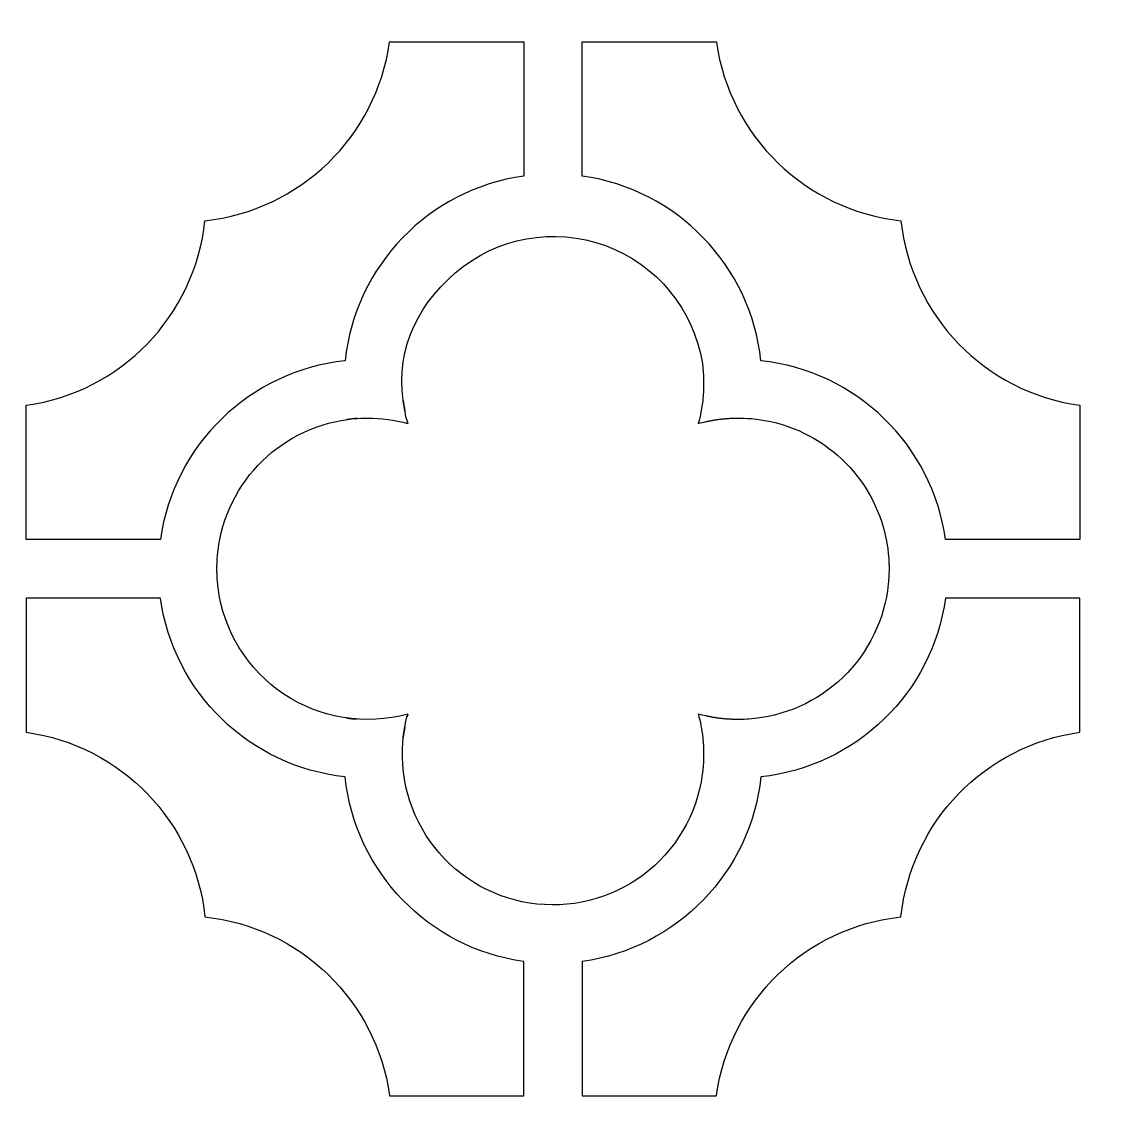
# Model space of a CAD drawing. Header units: centimetres. Extents: x -8.6 to 7.4, y -2.5 to 11.8.
# Drawn here: x 1.081 to 3.592, y 7.233 to 9.78 of the extents above; entities that cross this region are included whole.
import ezdxf

# ---------------------------------------------------------------- set-up
doc = ezdxf.new("R2010")
doc.units = ezdxf.units.CM
doc.header["$MEASUREMENT"] = 0
doc.layers.add('layer 1', color=7, linetype='Continuous')

msp = doc.modelspace()

# ---------------------------------------------------------------- linework, layer by layer
at = {"layer": 'layer 1', "color": 242}
for points, knots in [([(-0.18941, 11.81631), (-0.18941, 11.81631), (-0.0542, 11.81631), (-0.0542, 11.81631), (-0.0542, 11.81631), (-0.0542, 11.81631), (7.23783, 11.81631), (7.23783, 11.81631), (7.23783, 11.81631), (7.23783, 11.81631), (7.37304, 11.81631), (7.37304, 11.81631), (7.37304, 11.81631), (7.37304, 11.81631), (7.37304, 11.6811), (7.37304, 11.6811), (7.37304, 11.6811), (7.37304, 11.6811), (7.37304, -2.35212), (7.37304, -2.35212), (7.37304, -2.35212), (7.37304, -2.35212), (7.37304, -2.48733), (7.37304, -2.48733), (7.37304, -2.48733), (7.37304, -2.48733), (7.23783, -2.48733), (7.23783, -2.48733), (7.23783, -2.48733), (7.23783, -2.48733), (-0.0542, -2.48733), (-0.0542, -2.48733), (-0.0542, -2.48733), (-0.0542, -2.48733), (-0.18941, -2.48733), (-0.18941, -2.48733), (-0.18941, -2.48733), (-0.18941, -2.48733), (-0.18941, -2.35212), (-0.18941, -2.35212), (-0.18941, -2.35212), (-0.18941, -2.35212), (-0.18941, 11.6811), (-0.18941, 11.6811), (-0.18941, 11.6811), (-0.18941, 11.6811), (-0.18941, 11.81631), (-0.18941, 11.81631)], [0, 0, 0, 0, 0.0769231, 0.0769231, 0.0769231, 0.0769231, 0.1538462, 0.1538462, 0.1538462, 0.1538462, 0.2307692, 0.2307692, 0.2307692, 0.2307692, 0.3076923, 0.3076923, 0.3076923, 0.3076923, 0.3846154, 0.3846154, 0.3846154, 0.3846154, 0.4615385, 0.4615385, 0.4615385, 0.4615385, 0.5384615, 0.5384615, 0.5384615, 0.5384615, 0.6153846, 0.6153846, 0.6153846, 0.6153846, 0.6923077, 0.6923077, 0.6923077, 0.6923077, 0.7692308, 0.7692308, 0.7692308, 0.7692308, 0.8461538, 0.8461538, 0.8461538, 0.8461538, 1, 1, 1, 1]), ([(1.0906, 8.5853), (1.0906, 8.5853), (1.28031, 8.5853), (1.28031, 8.5853), (1.28031, 8.5853), (1.28031, 8.5853), (1.40051, 8.5853), (1.40051, 8.5853), (1.40051, 8.5853), (1.43112, 8.8043), (1.6071, 8.97448), (1.82696, 8.99815), (1.82696, 8.99815), (1.85047, 9.21803), (2.02084, 9.39381), (2.23982, 9.42458), (2.23982, 9.42458), (2.23982, 9.42458), (2.23982, 9.73451), (2.23982, 9.73451), (2.23982, 9.73451), (2.23982, 9.73451), (2.13652, 9.73451), (2.13652, 9.73451), (2.13652, 9.73451), (2.13652, 9.73451), (2.08721, 9.73451), (2.08721, 9.73451), (2.08721, 9.73451), (2.08721, 9.73451), (2.04993, 9.73451), (2.04993, 9.73451), (2.04993, 9.73451), (2.04993, 9.73451), (1.92987, 9.73451), (1.92987, 9.73451), (1.92987, 9.73451), (1.89927, 9.51551), (1.7233, 9.34533), (1.50345, 9.32166), (1.50345, 9.32166), (1.47993, 9.10179), (1.30956, 8.92603), (1.0906, 8.89524), (1.0906, 8.89524), (1.0906, 8.89524), (1.0906, 8.82997), (1.0906, 8.82997), (1.0906, 8.82997), (1.0906, 8.82997), (1.0906, 8.79668), (1.0906, 8.79668), (1.0906, 8.79668), (1.0906, 8.79668), (1.0906, 8.69811), (1.0906, 8.69811), (1.0906, 8.69811), (1.0906, 8.69811), (1.0906, 8.58531), (1.0906, 8.58531), (1.0906, 8.58531), (1.0906, 8.58531), (1.0906, 8.5853), (1.0906, 8.5853)], [0, 0, 0, 0, 0.0588235, 0.0588235, 0.0588235, 0.0588235, 0.1176471, 0.1176471, 0.1176471, 0.1176471, 0.1764706, 0.1764706, 0.1764706, 0.1764706, 0.2352941, 0.2352941, 0.2352941, 0.2352941, 0.2941176, 0.2941176, 0.2941176, 0.2941176, 0.3529412, 0.3529412, 0.3529412, 0.3529412, 0.4117647, 0.4117647, 0.4117647, 0.4117647, 0.4705882, 0.4705882, 0.4705882, 0.4705882, 0.5294118, 0.5294118, 0.5294118, 0.5294118, 0.5882353, 0.5882353, 0.5882353, 0.5882353, 0.6470588, 0.6470588, 0.6470588, 0.6470588, 0.7058824, 0.7058824, 0.7058824, 0.7058824, 0.7647059, 0.7647059, 0.7647059, 0.7647059, 0.8235294, 0.8235294, 0.8235294, 0.8235294, 0.8823529, 0.8823529, 0.8823529, 0.8823529, 1, 1, 1, 1]), ([(3.21429, 8.5853), (3.21429, 8.5853), (3.36926, 8.5853), (3.36926, 8.5853), (3.36926, 8.5853), (3.36926, 8.5853), (3.52421, 8.5853), (3.52421, 8.5853), (3.52421, 8.5853), (3.52421, 8.5853), (3.52421, 8.69811), (3.52421, 8.69811), (3.52421, 8.69811), (3.52421, 8.69811), (3.52421, 8.79669), (3.52421, 8.79669), (3.52421, 8.79669), (3.52421, 8.79669), (3.52421, 8.82994), (3.52421, 8.82994), (3.52421, 8.82994), (3.52421, 8.82994), (3.52421, 8.89525), (3.52421, 8.89525), (3.52421, 8.89525), (3.30523, 8.92586), (3.13506, 9.10181), (3.11137, 9.32166), (3.11137, 9.32166), (2.8915, 9.34516), (2.71572, 9.51554), (2.68495, 9.73451), (2.68495, 9.73451), (2.68495, 9.73451), (2.61981, 9.73451), (2.61981, 9.73451), (2.61981, 9.73451), (2.61981, 9.73451), (2.52762, 9.73451), (2.52762, 9.73451), (2.52762, 9.73451), (2.52762, 9.73451), (2.45856, 9.73451), (2.45856, 9.73451), (2.45856, 9.73451), (2.45856, 9.73451), (2.37503, 9.73451), (2.37503, 9.73451), (2.37503, 9.73451), (2.37503, 9.73451), (2.37503, 9.42457), (2.37503, 9.42457), (2.37503, 9.42457), (2.59401, 9.39395), (2.76418, 9.21799), (2.78787, 8.99815), (2.78787, 8.99815), (3.00773, 8.97463), (3.1835, 8.80426), (3.21429, 8.5853)], [0, 0, 0, 0, 0.0625, 0.0625, 0.0625, 0.0625, 0.125, 0.125, 0.125, 0.125, 0.1875, 0.1875, 0.1875, 0.1875, 0.25, 0.25, 0.25, 0.25, 0.3125, 0.3125, 0.3125, 0.3125, 0.375, 0.375, 0.375, 0.375, 0.4375, 0.4375, 0.4375, 0.4375, 0.5, 0.5, 0.5, 0.5, 0.5625, 0.5625, 0.5625, 0.5625, 0.625, 0.625, 0.625, 0.625, 0.6875, 0.6875, 0.6875, 0.6875, 0.75, 0.75, 0.75, 0.75, 0.8125, 0.8125, 0.8125, 0.8125, 0.875, 0.875, 0.875, 0.875, 1, 1, 1, 1]), ([(1.53758, 8.5853), (1.53597, 8.57705), (1.53465, 8.56876), (1.53362, 8.56042), (1.53362, 8.56042), (1.53362, 8.56042), (1.53337, 8.55834), (1.53337, 8.55834), (1.53337, 8.55834), (1.53337, 8.55834), (1.53313, 8.55621), (1.53313, 8.55621), (1.53313, 8.55621), (1.53313, 8.55621), (1.53231, 8.54786), (1.53231, 8.54786), (1.53231, 8.54786), (1.53231, 8.54786), (1.53183, 8.5414), (1.53183, 8.5414), (1.53183, 8.5414), (1.53183, 8.5414), (1.53168, 8.53925), (1.53168, 8.53925), (1.53168, 8.53925), (1.53168, 8.53925), (1.53141, 8.535), (1.53141, 8.535), (1.53141, 8.535), (1.53141, 8.535), (1.53134, 8.53281), (1.53134, 8.53281), (1.53134, 8.53281), (1.53134, 8.53281), (1.53123, 8.53006), (1.53123, 8.53006), (1.53123, 8.53006), (1.53123, 8.53006), (1.53119, 8.52852), (1.53119, 8.52852), (1.53119, 8.52852), (1.53119, 8.52852), (1.5311, 8.5267), (1.5311, 8.5267), (1.5311, 8.5267), (1.5311, 8.5267), (1.53108, 8.52452), (1.53108, 8.52452), (1.53108, 8.52452), (1.53108, 8.52452), (1.53106, 8.52314), (1.53106, 8.52314), (1.53106, 8.52314), (1.53106, 8.52314), (1.53102, 8.52099), (1.53102, 8.52099), (1.53102, 8.52099), (1.53102, 8.52099), (1.53101, 8.51879), (1.53101, 8.51879), (1.53101, 8.51879), (1.53101, 8.51879), (1.53101, 8.51665), (1.53101, 8.51665), (1.53101, 8.51665), (1.53101, 8.51665), (1.53102, 8.5145), (1.53102, 8.5145), (1.53102, 8.5145), (1.53102, 8.5145), (1.53105, 8.51268), (1.53105, 8.51268), (1.53105, 8.51268), (1.53105, 8.51268), (1.53106, 8.51125), (1.53106, 8.51125), (1.53106, 8.51125), (1.53106, 8.51125), (1.5311, 8.50908), (1.5311, 8.50908), (1.5311, 8.50908), (1.5311, 8.50908), (1.53119, 8.50693), (1.53119, 8.50693), (1.53119, 8.50693), (1.53119, 8.50693), (1.53123, 8.50536), (1.53123, 8.50536), (1.53123, 8.50536), (1.53123, 8.50536), (1.5313, 8.50372), (1.5313, 8.50372), (1.5313, 8.50372), (1.5313, 8.50372), (1.53138, 8.50157), (1.53138, 8.50157), (1.53138, 8.50157), (1.53138, 8.50157), (1.53168, 8.49624), (1.53168, 8.49624), (1.53168, 8.49624), (1.53168, 8.49624), (1.53183, 8.49407), (1.53183, 8.49407), (1.53183, 8.49407), (1.53183, 8.49407), (1.53222, 8.48877), (1.53222, 8.48877), (1.53222, 8.48877), (1.53255, 8.48488), (1.53293, 8.481), (1.53337, 8.47713), (1.53337, 8.47713), (1.53337, 8.47713), (1.53362, 8.47502), (1.53362, 8.47502), (1.53362, 8.47502), (1.54595, 8.37451), (1.60142, 8.28443), (1.68566, 8.22825), (1.68566, 8.22825), (1.76987, 8.17209), (1.87425, 8.15526), (1.97182, 8.18217), (1.97182, 8.18217), (1.97182, 8.18217), (1.97018, 8.17588), (1.97018, 8.17588), (1.97018, 8.17588), (1.97018, 8.17588), (1.97182, 8.18218), (1.97182, 8.18218), (1.97182, 8.18218), (1.96946, 8.17336), (1.96741, 8.16446), (1.96566, 8.1555), (1.96566, 8.1555), (1.9639, 8.1464), (1.96251, 8.13723), (1.96149, 8.12802), (1.96149, 8.12802), (1.96239, 8.13608), (1.96357, 8.1441), (1.96501, 8.15208), (1.96501, 8.15208), (1.94827, 8.05981), (1.96943, 7.96468), (2.0237, 7.8882), (2.0237, 7.8882), (2.07798, 7.81173), (2.16033, 7.76042), (2.25295, 7.74575), (2.25295, 7.74575), (2.34561, 7.73108), (2.44026, 7.75443), (2.51547, 7.8105), (2.51547, 7.8105), (2.59068, 7.86658), (2.64002, 7.95017), (2.65241, 8.04316), (2.65241, 8.04316), (2.65241, 8.04316), (2.65261, 8.04461), (2.65261, 8.04461), (2.65261, 8.04461), (2.65261, 8.04461), (2.65277, 8.04609), (2.65277, 8.04609), (2.65277, 8.04609), (2.65277, 8.04609), (2.65314, 8.04905), (2.65314, 8.04905), (2.65314, 8.04905), (2.65314, 8.04905), (2.65339, 8.05126), (2.65339, 8.05126), (2.65339, 8.05126), (2.65339, 8.05126), (2.65355, 8.05271), (2.65355, 8.05271), (2.65355, 8.05271), (2.65355, 8.05271), (2.65378, 8.05495), (2.65378, 8.05495), (2.65378, 8.05495), (2.65378, 8.05495), (2.65395, 8.05684), (2.65395, 8.05684), (2.65395, 8.05684), (2.65395, 8.05684), (2.6541, 8.05864), (2.6541, 8.05864), (2.6541, 8.05864), (2.6541, 8.05864), (2.65423, 8.06013), (2.65423, 8.06013), (2.65423, 8.06013), (2.65423, 8.06013), (2.65434, 8.06139), (2.65434, 8.06139), (2.65434, 8.06139), (2.65434, 8.06139), (2.65448, 8.06311), (2.65448, 8.06311), (2.65448, 8.06311), (2.65448, 8.06311), (2.65492, 8.0698), (2.65492, 8.0698), (2.65492, 8.0698), (2.65492, 8.0698), (2.65501, 8.07129), (2.65501, 8.07129), (2.65501, 8.07129), (2.65501, 8.07129), (2.65506, 8.07278), (2.65506, 8.07278), (2.65506, 8.07278), (2.65506, 8.07278), (2.65513, 8.07429), (2.65513, 8.07429), (2.65513, 8.07429), (2.65513, 8.07429), (2.65519, 8.0758), (2.65519, 8.0758), (2.65519, 8.0758), (2.65519, 8.0758), (2.65527, 8.07799), (2.65527, 8.07799), (2.65527, 8.07799), (2.65527, 8.07799), (2.65541, 8.08299), (2.65541, 8.08299), (2.65541, 8.08299), (2.65541, 8.08299), (2.65542, 8.08486), (2.65542, 8.08486), (2.65542, 8.08486), (2.65542, 8.08486), (2.65546, 8.08713), (2.65546, 8.08713), (2.65546, 8.08713), (2.65546, 8.08713), (2.65548, 8.08937), (2.65548, 8.08937), (2.65548, 8.08937), (2.65548, 8.08937), (2.65546, 8.09089), (2.65546, 8.09089), (2.65546, 8.09089), (2.65546, 8.09089), (2.65546, 8.09238), (2.65546, 8.09238), (2.65546, 8.09238), (2.65546, 8.09238), (2.65542, 8.09389), (2.65542, 8.09389), (2.65542, 8.09389), (2.65542, 8.09389), (2.65542, 8.09538), (2.65542, 8.09538), (2.65542, 8.09538), (2.65542, 8.09538), (2.65538, 8.09689), (2.65538, 8.09689), (2.65538, 8.09689), (2.65538, 8.09689), (2.65536, 8.09838), (2.65536, 8.09838), (2.65536, 8.09838), (2.65536, 8.09838), (2.65531, 8.09989), (2.65531, 8.09989), (2.65531, 8.09989), (2.65531, 8.09989), (2.65527, 8.10137), (2.65527, 8.10137), (2.65527, 8.10137), (2.65527, 8.10137), (2.65519, 8.10287), (2.65519, 8.10287), (2.65519, 8.10287), (2.65519, 8.10287), (2.65513, 8.10437), (2.65513, 8.10437), (2.65513, 8.10437), (2.65513, 8.10437), (2.65506, 8.10587), (2.65506, 8.10587), (2.65506, 8.10587), (2.65506, 8.10587), (2.65501, 8.10734), (2.65501, 8.10734), (2.65501, 8.10734), (2.65501, 8.10734), (2.65492, 8.10885), (2.65492, 8.10885), (2.65492, 8.10885), (2.65492, 8.10885), (2.65484, 8.11032), (2.65484, 8.11032), (2.65484, 8.11032), (2.65484, 8.11032), (2.65474, 8.11182), (2.65474, 8.11182), (2.65474, 8.11182), (2.65474, 8.11182), (2.65467, 8.11328), (2.65467, 8.11328), (2.65467, 8.11328), (2.65467, 8.11328), (2.65454, 8.11479), (2.65454, 8.11479), (2.65454, 8.11479), (2.65454, 8.11479), (2.65443, 8.11624), (2.65443, 8.11624), (2.65443, 8.11624), (2.65443, 8.11624), (2.65431, 8.11775), (2.65431, 8.11775), (2.65431, 8.11775), (2.65431, 8.11775), (2.65419, 8.11921), (2.65419, 8.11921), (2.65419, 8.11921), (2.65419, 8.11921), (2.65404, 8.12071), (2.65404, 8.12071), (2.65404, 8.12071), (2.65404, 8.12071), (2.65391, 8.12217), (2.65391, 8.12217), (2.65391, 8.12217), (2.65391, 8.12217), (2.65379, 8.12363), (2.65379, 8.12363), (2.65379, 8.12363), (2.65379, 8.12363), (2.65366, 8.12508), (2.65366, 8.12508), (2.65366, 8.12508), (2.65366, 8.12508), (2.6535, 8.12656), (2.6535, 8.12656), (2.6535, 8.12656), (2.6535, 8.12656), (2.65334, 8.12802), (2.65334, 8.12802), (2.65334, 8.12802), (2.65131, 8.14632), (2.64784, 8.16443), (2.64293, 8.18218), (2.64293, 8.18218), (2.64895, 8.18055), (2.655, 8.17907), (2.66109, 8.17774), (2.66109, 8.17774), (2.66109, 8.17774), (2.66251, 8.17741), (2.66251, 8.17741), (2.66251, 8.17741), (2.66251, 8.17741), (2.66393, 8.17712), (2.66393, 8.17712), (2.66393, 8.17712), (2.66393, 8.17712), (2.66536, 8.1768), (2.66536, 8.1768), (2.66536, 8.1768), (2.66536, 8.1768), (2.66678, 8.17654), (2.66678, 8.17654), (2.66678, 8.17654), (2.66678, 8.17654), (2.6682, 8.17625), (2.6682, 8.17625), (2.6682, 8.17625), (2.6682, 8.17625), (2.66962, 8.17597), (2.66962, 8.17597), (2.66962, 8.17597), (2.66962, 8.17597), (2.67105, 8.1757), (2.67105, 8.1757), (2.67105, 8.1757), (2.67105, 8.1757), (2.67247, 8.17544), (2.67247, 8.17544), (2.67247, 8.17544), (2.67247, 8.17544), (2.6739, 8.17517), (2.6739, 8.17517), (2.6739, 8.17517), (2.6739, 8.17517), (2.67532, 8.17492), (2.67532, 8.17492), (2.67532, 8.17492), (2.67532, 8.17492), (2.67679, 8.17465), (2.67679, 8.17465), (2.67679, 8.17465), (2.67679, 8.17465), (2.6782, 8.17444), (2.6782, 8.17444), (2.6782, 8.17444), (2.6782, 8.17444), (2.67966, 8.17419), (2.67966, 8.17419), (2.67966, 8.17419), (2.67966, 8.17419), (2.68108, 8.17396), (2.68108, 8.17396), (2.68108, 8.17396), (2.68108, 8.17396), (2.68255, 8.17372), (2.68255, 8.17372), (2.68255, 8.17372), (2.68255, 8.17372), (2.68398, 8.17351), (2.68398, 8.17351), (2.68398, 8.17351), (2.68398, 8.17351), (2.68544, 8.17328), (2.68544, 8.17328), (2.68544, 8.17328), (2.68544, 8.17328), (2.68689, 8.17308), (2.68689, 8.17308), (2.68689, 8.17308), (2.68689, 8.17308), (2.68836, 8.17286), (2.68836, 8.17286), (2.68836, 8.17286), (2.68836, 8.17286), (2.68979, 8.17269), (2.68979, 8.17269), (2.68979, 8.17269), (2.68979, 8.17269), (2.69125, 8.17249), (2.69125, 8.17249), (2.69125, 8.17249), (2.69125, 8.17249), (2.6927, 8.17233), (2.6927, 8.17233), (2.6927, 8.17233), (2.6927, 8.17233), (2.69417, 8.17213), (2.69417, 8.17213), (2.69417, 8.17213), (2.69417, 8.17213), (2.69563, 8.17197), (2.69563, 8.17197), (2.69563, 8.17197), (2.69563, 8.17197), (2.69708, 8.17179), (2.69708, 8.17179), (2.69708, 8.17179), (2.69708, 8.17179), (2.69855, 8.17163), (2.69855, 8.17163), (2.69855, 8.17163), (2.69855, 8.17163), (2.70002, 8.17146), (2.70002, 8.17146), (2.70002, 8.17146), (2.70002, 8.17146), (2.70148, 8.17134), (2.70148, 8.17134), (2.70148, 8.17134), (2.70148, 8.17134), (2.70295, 8.17119), (2.70295, 8.17119), (2.70295, 8.17119), (2.70295, 8.17119), (2.7044, 8.17107), (2.7044, 8.17107), (2.7044, 8.17107), (2.7044, 8.17107), (2.70591, 8.17093), (2.70591, 8.17093), (2.70591, 8.17093), (2.70591, 8.17093), (2.70736, 8.1708), (2.70736, 8.1708), (2.70736, 8.1708), (2.70736, 8.1708), (2.70887, 8.17067), (2.70887, 8.17067), (2.70887, 8.17067), (2.70887, 8.17067), (2.71033, 8.17057), (2.71033, 8.17057), (2.71033, 8.17057), (2.71033, 8.17057), (2.71182, 8.17045), (2.71182, 8.17045), (2.71182, 8.17045), (2.71182, 8.17045), (2.71329, 8.17037), (2.71329, 8.17037), (2.71329, 8.17037), (2.71329, 8.17037), (2.71478, 8.17027), (2.71478, 8.17027), (2.71478, 8.17027), (2.71478, 8.17027), (2.71626, 8.1702), (2.71626, 8.1702), (2.71626, 8.1702), (2.71626, 8.1702), (2.71776, 8.17011), (2.71776, 8.17011), (2.71776, 8.17011), (2.71776, 8.17011), (2.71924, 8.17006), (2.71924, 8.17006), (2.71924, 8.17006), (2.71924, 8.17006), (2.72073, 8.16997), (2.72073, 8.16997), (2.72073, 8.16997), (2.72073, 8.16997), (2.72224, 8.16992), (2.72224, 8.16992), (2.72224, 8.16992), (2.72224, 8.16992), (2.72373, 8.16984), (2.72373, 8.16984), (2.72373, 8.16984), (2.72373, 8.16984), (2.72523, 8.1698), (2.72523, 8.1698), (2.72523, 8.1698), (2.72523, 8.1698), (2.72672, 8.16976), (2.72672, 8.16976), (2.72672, 8.16976), (2.72672, 8.16976), (2.72823, 8.16973), (2.72823, 8.16973), (2.72823, 8.16973), (2.72823, 8.16973), (2.72972, 8.16969), (2.72972, 8.16969), (2.72972, 8.16969), (2.72972, 8.16969), (2.73123, 8.16969), (2.73123, 8.16969), (2.73123, 8.16969), (2.73123, 8.16969), (2.73273, 8.16965), (2.73273, 8.16965), (2.73273, 8.16965), (2.73273, 8.16965), (2.73423, 8.16965), (2.73423, 8.16965), (2.73423, 8.16965), (2.73423, 8.16965), (2.73575, 8.16962), (2.73575, 8.16962), (2.73575, 8.16962), (2.73575, 8.16962), (2.73724, 8.16965), (2.73724, 8.16965), (2.73724, 8.16965), (2.73724, 8.16965), (2.73907, 8.16967), (2.73907, 8.16967), (2.73907, 8.16967), (2.73907, 8.16967), (2.74102, 8.16969), (2.74102, 8.16969), (2.74102, 8.16969), (2.74102, 8.16969), (2.74745, 8.16986), (2.74745, 8.16986), (2.74745, 8.16986), (2.74745, 8.16986), (2.74931, 8.16993), (2.74931, 8.16993), (2.74931, 8.16993), (2.74931, 8.16993), (2.75602, 8.17026), (2.75602, 8.17026), (2.75602, 8.17026), (2.75602, 8.17026), (2.75753, 8.17035), (2.75753, 8.17035), (2.75753, 8.17035), (2.75753, 8.17035), (2.75902, 8.17043), (2.75902, 8.17043), (2.75902, 8.17043), (2.841, 8.17608), (2.91833, 8.2104), (2.97749, 8.26743), (2.97749, 8.26743), (3.03668, 8.32448), (3.0737, 8.40061), (3.082, 8.4824), (3.082, 8.4824), (3.082, 8.4824), (3.0825, 8.4877), (3.0825, 8.4877), (3.0825, 8.4877), (3.08294, 8.49321), (3.08329, 8.49873), (3.08354, 8.50426), (3.08354, 8.50426), (3.08354, 8.50426), (3.08358, 8.50588), (3.08358, 8.50588), (3.08358, 8.50588), (3.08358, 8.50588), (3.08365, 8.50802), (3.08365, 8.50802), (3.08365, 8.50802), (3.08365, 8.50802), (3.08374, 8.51109), (3.08374, 8.51109), (3.08374, 8.51109), (3.08374, 8.51109), (3.08375, 8.51277), (3.08375, 8.51277), (3.08375, 8.51277), (3.08375, 8.51277), (3.08378, 8.5145), (3.08378, 8.5145), (3.08378, 8.5145), (3.08378, 8.5145), (3.08379, 8.51665), (3.08379, 8.51665), (3.08379, 8.51665), (3.08379, 8.51665), (3.08379, 8.51879), (3.08379, 8.51879), (3.08379, 8.51879), (3.08379, 8.51879), (3.08378, 8.52099), (3.08378, 8.52099), (3.08378, 8.52099), (3.08378, 8.52099), (3.08375, 8.52274), (3.08375, 8.52274), (3.08375, 8.52274), (3.08375, 8.52274), (3.08374, 8.52422), (3.08374, 8.52422), (3.08374, 8.52422), (3.08374, 8.52422), (3.0837, 8.52634), (3.0837, 8.52634), (3.0837, 8.52634), (3.0837, 8.52634), (3.08361, 8.52852), (3.08361, 8.52852), (3.08361, 8.52852), (3.08361, 8.52852), (3.08358, 8.52998), (3.08358, 8.52998), (3.08358, 8.52998), (3.08336, 8.53521), (3.08306, 8.54044), (3.08266, 8.54566), (3.08266, 8.54566), (3.08266, 8.54566), (3.0825, 8.54777), (3.0825, 8.54777), (3.0825, 8.54777), (3.0825, 8.54777), (3.08212, 8.55198), (3.08212, 8.55198), (3.08212, 8.55198), (3.08096, 8.56315), (3.07933, 8.57427), (3.07721, 8.5853), (3.07721, 8.5853), (3.04845, 8.73104), (2.93051, 8.84239), (2.78332, 8.86249), (2.78332, 8.86249), (2.77562, 8.86354), (2.76789, 8.86434), (2.76014, 8.86489), (2.76014, 8.86489), (2.76014, 8.86489), (2.75829, 8.865), (2.75829, 8.865), (2.75829, 8.865), (2.75829, 8.865), (2.7568, 8.8651), (2.7568, 8.8651), (2.7568, 8.8651), (2.7568, 8.8651), (2.74931, 8.86547), (2.74931, 8.86547), (2.74931, 8.86547), (2.74931, 8.86547), (2.74745, 8.86554), (2.74745, 8.86554), (2.74745, 8.86554), (2.74745, 8.86554), (2.74212, 8.86569), (2.74212, 8.86569), (2.74212, 8.86569), (2.74212, 8.86569), (2.74024, 8.86571), (2.74024, 8.86571), (2.74024, 8.86571), (2.74024, 8.86571), (2.73797, 8.86576), (2.73797, 8.86576), (2.73797, 8.86576), (2.73797, 8.86576), (2.73575, 8.86578), (2.73575, 8.86578), (2.73575, 8.86578), (2.73575, 8.86578), (2.73423, 8.86576), (2.73423, 8.86576), (2.73423, 8.86576), (2.73423, 8.86576), (2.73273, 8.86576), (2.73273, 8.86576), (2.73273, 8.86576), (2.73273, 8.86576), (2.73123, 8.86571), (2.73123, 8.86571), (2.73123, 8.86571), (2.73123, 8.86571), (2.72972, 8.86571), (2.72972, 8.86571), (2.72972, 8.86571), (2.72972, 8.86571), (2.72823, 8.86567), (2.72823, 8.86567), (2.72823, 8.86567), (2.72823, 8.86567), (2.72672, 8.86564), (2.72672, 8.86564), (2.72672, 8.86564), (2.72672, 8.86564), (2.72523, 8.86561), (2.72523, 8.86561), (2.72523, 8.86561), (2.72523, 8.86561), (2.72373, 8.86556), (2.72373, 8.86556), (2.72373, 8.86556), (2.72373, 8.86556), (2.72224, 8.86548), (2.72224, 8.86548), (2.72224, 8.86548), (2.72224, 8.86548), (2.72073, 8.86543), (2.72073, 8.86543), (2.72073, 8.86543), (2.72073, 8.86543), (2.71924, 8.86534), (2.71924, 8.86534), (2.71924, 8.86534), (2.71924, 8.86534), (2.71776, 8.86529), (2.71776, 8.86529), (2.71776, 8.86529), (2.71776, 8.86529), (2.71626, 8.8652), (2.71626, 8.8652), (2.71626, 8.8652), (2.71626, 8.8652), (2.7148, 8.86513), (2.7148, 8.86513), (2.7148, 8.86513), (2.7148, 8.86513), (2.7133, 8.86503), (2.7133, 8.86503), (2.7133, 8.86503), (2.7133, 8.86503), (2.71183, 8.86495), (2.71183, 8.86495), (2.71183, 8.86495), (2.71183, 8.86495), (2.71034, 8.86483), (2.71034, 8.86483), (2.71034, 8.86483), (2.71034, 8.86483), (2.70888, 8.86473), (2.70888, 8.86473), (2.70888, 8.86473), (2.70888, 8.86473), (2.70738, 8.8646), (2.70738, 8.8646), (2.70738, 8.8646), (2.70738, 8.8646), (2.70592, 8.86448), (2.70592, 8.86448), (2.70592, 8.86448), (2.70592, 8.86448), (2.70443, 8.86432), (2.70443, 8.86432), (2.70443, 8.86432), (2.70443, 8.86432), (2.70297, 8.86421), (2.70297, 8.86421), (2.70297, 8.86421), (2.70297, 8.86421), (2.70152, 8.86406), (2.70152, 8.86406), (2.70152, 8.86406), (2.70152, 8.86406), (2.70005, 8.86394), (2.70005, 8.86394), (2.70005, 8.86394), (2.70005, 8.86394), (2.69858, 8.86377), (2.69858, 8.86377), (2.69858, 8.86377), (2.69858, 8.86377), (2.69712, 8.86361), (2.69712, 8.86361), (2.69712, 8.86361), (2.69712, 8.86361), (2.69565, 8.86343), (2.69565, 8.86343), (2.69565, 8.86343), (2.69565, 8.86343), (2.6942, 8.86327), (2.6942, 8.86327), (2.6942, 8.86327), (2.6942, 8.86327), (2.69274, 8.86307), (2.69274, 8.86307), (2.69274, 8.86307), (2.69274, 8.86307), (2.69127, 8.86291), (2.69127, 8.86291), (2.69127, 8.86291), (2.69127, 8.86291), (2.68981, 8.86271), (2.68981, 8.86271), (2.68981, 8.86271), (2.68981, 8.86271), (2.6884, 8.86254), (2.6884, 8.86254), (2.6884, 8.86254), (2.6884, 8.86254), (2.68694, 8.86232), (2.68694, 8.86232), (2.68694, 8.86232), (2.68694, 8.86232), (2.68547, 8.86212), (2.68547, 8.86212), (2.68547, 8.86212), (2.68547, 8.86212), (2.68402, 8.86188), (2.68402, 8.86188), (2.68402, 8.86188), (2.68402, 8.86188), (2.68259, 8.86168), (2.68259, 8.86168), (2.68259, 8.86168), (2.68259, 8.86168), (2.68112, 8.86144), (2.68112, 8.86144), (2.68112, 8.86144), (2.68112, 8.86144), (2.6797, 8.86121), (2.6797, 8.86121), (2.6797, 8.86121), (2.6797, 8.86121), (2.67824, 8.86096), (2.67824, 8.86096), (2.67824, 8.86096), (2.67824, 8.86096), (2.67682, 8.86075), (2.67682, 8.86075), (2.67682, 8.86075), (2.67682, 8.86075), (2.67537, 8.86047), (2.67537, 8.86047), (2.67537, 8.86047), (2.67537, 8.86047), (2.67395, 8.86023), (2.67395, 8.86023), (2.67395, 8.86023), (2.67395, 8.86023), (2.67251, 8.85995), (2.67251, 8.85995), (2.67251, 8.85995), (2.67251, 8.85995), (2.67109, 8.85971), (2.67109, 8.85971), (2.67109, 8.85971), (2.67109, 8.85971), (2.66967, 8.85942), (2.66967, 8.85942), (2.66967, 8.85942), (2.66967, 8.85942), (2.66825, 8.85915), (2.66825, 8.85915), (2.66825, 8.85915), (2.66825, 8.85915), (2.66683, 8.85886), (2.66683, 8.85886), (2.66683, 8.85886), (2.66683, 8.85886), (2.66541, 8.8586), (2.66541, 8.8586), (2.66541, 8.8586), (2.66541, 8.8586), (2.66399, 8.85827), (2.66399, 8.85827), (2.66399, 8.85827), (2.66399, 8.85827), (2.66258, 8.85799), (2.66258, 8.85799), (2.66258, 8.85799), (2.66258, 8.85799), (2.66116, 8.85766), (2.66116, 8.85766), (2.66116, 8.85766), (2.65506, 8.85635), (2.64901, 8.85487), (2.64299, 8.85322), (2.64299, 8.85322), (2.64786, 8.87097), (2.65131, 8.88908), (2.65332, 8.90738), (2.65332, 8.90738), (2.65332, 8.90738), (2.65349, 8.90884), (2.65349, 8.90884), (2.65349, 8.90884), (2.65349, 8.90884), (2.65365, 8.91031), (2.65365, 8.91031), (2.65365, 8.91031), (2.65365, 8.91031), (2.65378, 8.91178), (2.65378, 8.91178), (2.65378, 8.91178), (2.65378, 8.91178), (2.65391, 8.91323), (2.65391, 8.91323), (2.65391, 8.91323), (2.65391, 8.91323), (2.65404, 8.91469), (2.65404, 8.91469), (2.65404, 8.91469), (2.65404, 8.91469), (2.65419, 8.91619), (2.65419, 8.91619), (2.65419, 8.91619), (2.65419, 8.91619), (2.65431, 8.91765), (2.65431, 8.91765), (2.65431, 8.91765), (2.65431, 8.91765), (2.65443, 8.91916), (2.65443, 8.91916), (2.65443, 8.91916), (2.65443, 8.91916), (2.65454, 8.92061), (2.65454, 8.92061), (2.65454, 8.92061), (2.65454, 8.92061), (2.65467, 8.92212), (2.65467, 8.92212), (2.65467, 8.92212), (2.65467, 8.92212), (2.65474, 8.92357), (2.65474, 8.92357), (2.65474, 8.92357), (2.65474, 8.92357), (2.65484, 8.92508), (2.65484, 8.92508), (2.65484, 8.92508), (2.65484, 8.92508), (2.65492, 8.92655), (2.65492, 8.92655), (2.65492, 8.92655), (2.65492, 8.92655), (2.65501, 8.92806), (2.65501, 8.92806), (2.65501, 8.92806), (2.65501, 8.92806), (2.65506, 8.92953), (2.65506, 8.92953), (2.65506, 8.92953), (2.65506, 8.92953), (2.65513, 8.93103), (2.65513, 8.93103), (2.65513, 8.93103), (2.65513, 8.93103), (2.65519, 8.93253), (2.65519, 8.93253), (2.65519, 8.93253), (2.65519, 8.93253), (2.65527, 8.93403), (2.65527, 8.93403), (2.65527, 8.93403), (2.65527, 8.93403), (2.65531, 8.93551), (2.65531, 8.93551), (2.65531, 8.93551), (2.65531, 8.93551), (2.65536, 8.93702), (2.65536, 8.93702), (2.65536, 8.93702), (2.65536, 8.93702), (2.65538, 8.93851), (2.65538, 8.93851), (2.65538, 8.93851), (2.65538, 8.93851), (2.65542, 8.94002), (2.65542, 8.94002), (2.65542, 8.94002), (2.65542, 8.94002), (2.65542, 8.94151), (2.65542, 8.94151), (2.65542, 8.94151), (2.65542, 8.94151), (2.65546, 8.94302), (2.65546, 8.94302), (2.65546, 8.94302), (2.65546, 8.94302), (2.65546, 8.94451), (2.65546, 8.94451), (2.65546, 8.94451), (2.65546, 8.94451), (2.65548, 8.94603), (2.65548, 8.94603), (2.65548, 8.94603), (2.65548, 8.94603), (2.65546, 8.94754), (2.65546, 8.94754), (2.65546, 8.94754), (2.65546, 8.94754), (2.65544, 8.94936), (2.65544, 8.94936), (2.65544, 8.94936), (2.65544, 8.94936), (2.65542, 8.9513), (2.65542, 8.9513), (2.65542, 8.9513), (2.65542, 8.9513), (2.65531, 8.95638), (2.65531, 8.95638), (2.65531, 8.95638), (2.65531, 8.95638), (2.65519, 8.9596), (2.65519, 8.9596), (2.65519, 8.9596), (2.65519, 8.9596), (2.65513, 8.96111), (2.65513, 8.96111), (2.65513, 8.96111), (2.65513, 8.96111), (2.65506, 8.9626), (2.65506, 8.9626), (2.65506, 8.9626), (2.65506, 8.9626), (2.65502, 8.96392), (2.65502, 8.96392), (2.65502, 8.96392), (2.65502, 8.96392), (2.65492, 8.9656), (2.65492, 8.9656), (2.65492, 8.9656), (2.65492, 8.9656), (2.65449, 8.97212), (2.65449, 8.97212), (2.65449, 8.97212), (2.65449, 8.97212), (2.65435, 8.97379), (2.65435, 8.97379), (2.65435, 8.97379), (2.65435, 8.97379), (2.65423, 8.97527), (2.65423, 8.97527), (2.65423, 8.97527), (2.65423, 8.97527), (2.6541, 8.97676), (2.6541, 8.97676), (2.6541, 8.97676), (2.6541, 8.97676), (2.65396, 8.97822), (2.65396, 8.97822), (2.65396, 8.97822), (2.65396, 8.97822), (2.65385, 8.97965), (2.65385, 8.97965), (2.65385, 8.97965), (2.65385, 8.97965), (2.65366, 8.98175), (2.65366, 8.98175), (2.65366, 8.98175), (2.65366, 8.98175), (2.65347, 8.98342), (2.65347, 8.98342), (2.65347, 8.98342), (2.65347, 8.98342), (2.65321, 8.98563), (2.65321, 8.98563), (2.65321, 8.98563), (2.65321, 8.98563), (2.6529, 8.98831), (2.6529, 8.98831), (2.6529, 8.98831), (2.6529, 8.98831), (2.65268, 8.99004), (2.65268, 8.99004), (2.65268, 8.99004), (2.65268, 8.99004), (2.65248, 8.99151), (2.65248, 8.99151), (2.65248, 8.99151), (2.63284, 9.11629), (2.54713, 9.22063), (2.42853, 9.26412), (2.42853, 9.26412), (2.30993, 9.3076), (2.17708, 9.2834), (2.08144, 9.20088), (2.08144, 9.20088), (1.98579, 9.11836), (1.93937, 9.00701), (1.96501, 8.88332), (1.96501, 8.88332), (1.96357, 8.8913), (1.96239, 8.89932), (1.96149, 8.90738), (1.96149, 8.90738), (1.96251, 8.89817), (1.9639, 8.88901), (1.96565, 8.8799), (1.96565, 8.8799), (1.96738, 8.87093), (1.96947, 8.86203), (1.9719, 8.85322), (1.9719, 8.85322), (1.9719, 8.85322), (1.97018, 8.85952), (1.97018, 8.85952), (1.97018, 8.85952), (1.97018, 8.85952), (1.97182, 8.85323), (1.97182, 8.85323), (1.97182, 8.85323), (1.9416, 8.86156), (1.91041, 8.86578), (1.87906, 8.86578), (1.87906, 8.86578), (1.71278, 8.86571), (1.5698, 8.74841), (1.53757, 8.5853), (1.53757, 8.5853), (1.53757, 8.5853), (1.53758, 8.5853), (1.53758, 8.5853)], [0, 0, 0, 0, 0.0034364, 0.0034364, 0.0034364, 0.0034364, 0.0068729, 0.0068729, 0.0068729, 0.0068729, 0.0103093, 0.0103093, 0.0103093, 0.0103093, 0.0137457, 0.0137457, 0.0137457, 0.0137457, 0.0171821, 0.0171821, 0.0171821, 0.0171821, 0.0206186, 0.0206186, 0.0206186, 0.0206186, 0.024055, 0.024055, 0.024055, 0.024055, 0.0274914, 0.0274914, 0.0274914, 0.0274914, 0.0309278, 0.0309278, 0.0309278, 0.0309278, 0.0343643, 0.0343643, 0.0343643, 0.0343643, 0.0378007, 0.0378007, 0.0378007, 0.0378007, 0.0412371, 0.0412371, 0.0412371, 0.0412371, 0.0446735, 0.0446735, 0.0446735, 0.0446735, 0.04811, 0.04811, 0.04811, 0.04811, 0.0515464, 0.0515464, 0.0515464, 0.0515464, 0.0549828, 0.0549828, 0.0549828, 0.0549828, 0.0584192, 0.0584192, 0.0584192, 0.0584192, 0.0618557, 0.0618557, 0.0618557, 0.0618557, 0.0652921, 0.0652921, 0.0652921, 0.0652921, 0.0687285, 0.0687285, 0.0687285, 0.0687285, 0.0721649, 0.0721649, 0.0721649, 0.0721649, 0.0756014, 0.0756014, 0.0756014, 0.0756014, 0.0790378, 0.0790378, 0.0790378, 0.0790378, 0.0824742, 0.0824742, 0.0824742, 0.0824742, 0.0859107, 0.0859107, 0.0859107, 0.0859107, 0.0893471, 0.0893471, 0.0893471, 0.0893471, 0.0927835, 0.0927835, 0.0927835, 0.0927835, 0.0962199, 0.0962199, 0.0962199, 0.0962199, 0.0996564, 0.0996564, 0.0996564, 0.0996564, 0.1030928, 0.1030928, 0.1030928, 0.1030928, 0.1065292, 0.1065292, 0.1065292, 0.1065292, 0.1099656, 0.1099656, 0.1099656, 0.1099656, 0.1134021, 0.1134021, 0.1134021, 0.1134021, 0.1168385, 0.1168385, 0.1168385, 0.1168385, 0.1202749, 0.1202749, 0.1202749, 0.1202749, 0.1237113, 0.1237113, 0.1237113, 0.1237113, 0.1271478, 0.1271478, 0.1271478, 0.1271478, 0.1305842, 0.1305842, 0.1305842, 0.1305842, 0.1340206, 0.1340206, 0.1340206, 0.1340206, 0.137457, 0.137457, 0.137457, 0.137457, 0.1408935, 0.1408935, 0.1408935, 0.1408935, 0.1443299, 0.1443299, 0.1443299, 0.1443299, 0.1477663, 0.1477663, 0.1477663, 0.1477663, 0.1512027, 0.1512027, 0.1512027, 0.1512027, 0.1546392, 0.1546392, 0.1546392, 0.1546392, 0.1580756, 0.1580756, 0.1580756, 0.1580756, 0.161512, 0.161512, 0.161512, 0.161512, 0.1649485, 0.1649485, 0.1649485, 0.1649485, 0.1683849, 0.1683849, 0.1683849, 0.1683849, 0.1718213, 0.1718213, 0.1718213, 0.1718213, 0.1752577, 0.1752577, 0.1752577, 0.1752577, 0.1786942, 0.1786942, 0.1786942, 0.1786942, 0.1821306, 0.1821306, 0.1821306, 0.1821306, 0.185567, 0.185567, 0.185567, 0.185567, 0.1890034, 0.1890034, 0.1890034, 0.1890034, 0.1924399, 0.1924399, 0.1924399, 0.1924399, 0.1958763, 0.1958763, 0.1958763, 0.1958763, 0.1993127, 0.1993127, 0.1993127, 0.1993127, 0.2027491, 0.2027491, 0.2027491, 0.2027491, 0.2061856, 0.2061856, 0.2061856, 0.2061856, 0.209622, 0.209622, 0.209622, 0.209622, 0.2130584, 0.2130584, 0.2130584, 0.2130584, 0.2164948, 0.2164948, 0.2164948, 0.2164948, 0.2199313, 0.2199313, 0.2199313, 0.2199313, 0.2233677, 0.2233677, 0.2233677, 0.2233677, 0.2268041, 0.2268041, 0.2268041, 0.2268041, 0.2302405, 0.2302405, 0.2302405, 0.2302405, 0.233677, 0.233677, 0.233677, 0.233677, 0.2371134, 0.2371134, 0.2371134, 0.2371134, 0.2405498, 0.2405498, 0.2405498, 0.2405498, 0.2439863, 0.2439863, 0.2439863, 0.2439863, 0.2474227, 0.2474227, 0.2474227, 0.2474227, 0.2508591, 0.2508591, 0.2508591, 0.2508591, 0.2542955, 0.2542955, 0.2542955, 0.2542955, 0.257732, 0.257732, 0.257732, 0.257732, 0.2611684, 0.2611684, 0.2611684, 0.2611684, 0.2646048, 0.2646048, 0.2646048, 0.2646048, 0.2680412, 0.2680412, 0.2680412, 0.2680412, 0.2714777, 0.2714777, 0.2714777, 0.2714777, 0.2749141, 0.2749141, 0.2749141, 0.2749141, 0.2783505, 0.2783505, 0.2783505, 0.2783505, 0.2817869, 0.2817869, 0.2817869, 0.2817869, 0.2852234, 0.2852234, 0.2852234, 0.2852234, 0.2886598, 0.2886598, 0.2886598, 0.2886598, 0.2920962, 0.2920962, 0.2920962, 0.2920962, 0.2955326, 0.2955326, 0.2955326, 0.2955326, 0.2989691, 0.2989691, 0.2989691, 0.2989691, 0.3024055, 0.3024055, 0.3024055, 0.3024055, 0.3058419, 0.3058419, 0.3058419, 0.3058419, 0.3092784, 0.3092784, 0.3092784, 0.3092784, 0.3127148, 0.3127148, 0.3127148, 0.3127148, 0.3161512, 0.3161512, 0.3161512, 0.3161512, 0.3195876, 0.3195876, 0.3195876, 0.3195876, 0.3230241, 0.3230241, 0.3230241, 0.3230241, 0.3264605, 0.3264605, 0.3264605, 0.3264605, 0.3298969, 0.3298969, 0.3298969, 0.3298969, 0.3333333, 0.3333333, 0.3333333, 0.3333333, 0.3367698, 0.3367698, 0.3367698, 0.3367698, 0.3402062, 0.3402062, 0.3402062, 0.3402062, 0.3436426, 0.3436426, 0.3436426, 0.3436426, 0.347079, 0.347079, 0.347079, 0.347079, 0.3505155, 0.3505155, 0.3505155, 0.3505155, 0.3539519, 0.3539519, 0.3539519, 0.3539519, 0.3573883, 0.3573883, 0.3573883, 0.3573883, 0.3608247, 0.3608247, 0.3608247, 0.3608247, 0.3642612, 0.3642612, 0.3642612, 0.3642612, 0.3676976, 0.3676976, 0.3676976, 0.3676976, 0.371134, 0.371134, 0.371134, 0.371134, 0.3745704, 0.3745704, 0.3745704, 0.3745704, 0.3780069, 0.3780069, 0.3780069, 0.3780069, 0.3814433, 0.3814433, 0.3814433, 0.3814433, 0.3848797, 0.3848797, 0.3848797, 0.3848797, 0.3883162, 0.3883162, 0.3883162, 0.3883162, 0.3917526, 0.3917526, 0.3917526, 0.3917526, 0.395189, 0.395189, 0.395189, 0.395189, 0.3986254, 0.3986254, 0.3986254, 0.3986254, 0.4020619, 0.4020619, 0.4020619, 0.4020619, 0.4054983, 0.4054983, 0.4054983, 0.4054983, 0.4089347, 0.4089347, 0.4089347, 0.4089347, 0.4123711, 0.4123711, 0.4123711, 0.4123711, 0.4158076, 0.4158076, 0.4158076, 0.4158076, 0.419244, 0.419244, 0.419244, 0.419244, 0.4226804, 0.4226804, 0.4226804, 0.4226804, 0.4261168, 0.4261168, 0.4261168, 0.4261168, 0.4295533, 0.4295533, 0.4295533, 0.4295533, 0.4329897, 0.4329897, 0.4329897, 0.4329897, 0.4364261, 0.4364261, 0.4364261, 0.4364261, 0.4398625, 0.4398625, 0.4398625, 0.4398625, 0.443299, 0.443299, 0.443299, 0.443299, 0.4467354, 0.4467354, 0.4467354, 0.4467354, 0.4501718, 0.4501718, 0.4501718, 0.4501718, 0.4536082, 0.4536082, 0.4536082, 0.4536082, 0.4570447, 0.4570447, 0.4570447, 0.4570447, 0.4604811, 0.4604811, 0.4604811, 0.4604811, 0.4639175, 0.4639175, 0.4639175, 0.4639175, 0.467354, 0.467354, 0.467354, 0.467354, 0.4707904, 0.4707904, 0.4707904, 0.4707904, 0.4742268, 0.4742268, 0.4742268, 0.4742268, 0.4776632, 0.4776632, 0.4776632, 0.4776632, 0.4810997, 0.4810997, 0.4810997, 0.4810997, 0.4845361, 0.4845361, 0.4845361, 0.4845361, 0.4879725, 0.4879725, 0.4879725, 0.4879725, 0.4914089, 0.4914089, 0.4914089, 0.4914089, 0.4948454, 0.4948454, 0.4948454, 0.4948454, 0.4982818, 0.4982818, 0.4982818, 0.4982818, 0.5017182, 0.5017182, 0.5017182, 0.5017182, 0.5051546, 0.5051546, 0.5051546, 0.5051546, 0.5085911, 0.5085911, 0.5085911, 0.5085911, 0.5120275, 0.5120275, 0.5120275, 0.5120275, 0.5154639, 0.5154639, 0.5154639, 0.5154639, 0.5189003, 0.5189003, 0.5189003, 0.5189003, 0.5223368, 0.5223368, 0.5223368, 0.5223368, 0.5257732, 0.5257732, 0.5257732, 0.5257732, 0.5292096, 0.5292096, 0.5292096, 0.5292096, 0.532646, 0.532646, 0.532646, 0.532646, 0.5360825, 0.5360825, 0.5360825, 0.5360825, 0.5395189, 0.5395189, 0.5395189, 0.5395189, 0.5429553, 0.5429553, 0.5429553, 0.5429553, 0.5463918, 0.5463918, 0.5463918, 0.5463918, 0.5498282, 0.5498282, 0.5498282, 0.5498282, 0.5532646, 0.5532646, 0.5532646, 0.5532646, 0.556701, 0.556701, 0.556701, 0.556701, 0.5601375, 0.5601375, 0.5601375, 0.5601375, 0.5635739, 0.5635739, 0.5635739, 0.5635739, 0.5670103, 0.5670103, 0.5670103, 0.5670103, 0.5704467, 0.5704467, 0.5704467, 0.5704467, 0.5738832, 0.5738832, 0.5738832, 0.5738832, 0.5773196, 0.5773196, 0.5773196, 0.5773196, 0.580756, 0.580756, 0.580756, 0.580756, 0.5841924, 0.5841924, 0.5841924, 0.5841924, 0.5876289, 0.5876289, 0.5876289, 0.5876289, 0.5910653, 0.5910653, 0.5910653, 0.5910653, 0.5945017, 0.5945017, 0.5945017, 0.5945017, 0.5979381, 0.5979381, 0.5979381, 0.5979381, 0.6013746, 0.6013746, 0.6013746, 0.6013746, 0.604811, 0.604811, 0.604811, 0.604811, 0.6082474, 0.6082474, 0.6082474, 0.6082474, 0.6116838, 0.6116838, 0.6116838, 0.6116838, 0.6151203, 0.6151203, 0.6151203, 0.6151203, 0.6185567, 0.6185567, 0.6185567, 0.6185567, 0.6219931, 0.6219931, 0.6219931, 0.6219931, 0.6254296, 0.6254296, 0.6254296, 0.6254296, 0.628866, 0.628866, 0.628866, 0.628866, 0.6323024, 0.6323024, 0.6323024, 0.6323024, 0.6357388, 0.6357388, 0.6357388, 0.6357388, 0.6391753, 0.6391753, 0.6391753, 0.6391753, 0.6426117, 0.6426117, 0.6426117, 0.6426117, 0.6460481, 0.6460481, 0.6460481, 0.6460481, 0.6494845, 0.6494845, 0.6494845, 0.6494845, 0.652921, 0.652921, 0.652921, 0.652921, 0.6563574, 0.6563574, 0.6563574, 0.6563574, 0.6597938, 0.6597938, 0.6597938, 0.6597938, 0.6632302, 0.6632302, 0.6632302, 0.6632302, 0.6666667, 0.6666667, 0.6666667, 0.6666667, 0.6701031, 0.6701031, 0.6701031, 0.6701031, 0.6735395, 0.6735395, 0.6735395, 0.6735395, 0.6769759, 0.6769759, 0.6769759, 0.6769759, 0.6804124, 0.6804124, 0.6804124, 0.6804124, 0.6838488, 0.6838488, 0.6838488, 0.6838488, 0.6872852, 0.6872852, 0.6872852, 0.6872852, 0.6907216, 0.6907216, 0.6907216, 0.6907216, 0.6941581, 0.6941581, 0.6941581, 0.6941581, 0.6975945, 0.6975945, 0.6975945, 0.6975945, 0.7010309, 0.7010309, 0.7010309, 0.7010309, 0.7044674, 0.7044674, 0.7044674, 0.7044674, 0.7079038, 0.7079038, 0.7079038, 0.7079038, 0.7113402, 0.7113402, 0.7113402, 0.7113402, 0.7147766, 0.7147766, 0.7147766, 0.7147766, 0.7182131, 0.7182131, 0.7182131, 0.7182131, 0.7216495, 0.7216495, 0.7216495, 0.7216495, 0.7250859, 0.7250859, 0.7250859, 0.7250859, 0.7285223, 0.7285223, 0.7285223, 0.7285223, 0.7319588, 0.7319588, 0.7319588, 0.7319588, 0.7353952, 0.7353952, 0.7353952, 0.7353952, 0.7388316, 0.7388316, 0.7388316, 0.7388316, 0.742268, 0.742268, 0.742268, 0.742268, 0.7457045, 0.7457045, 0.7457045, 0.7457045, 0.7491409, 0.7491409, 0.7491409, 0.7491409, 0.7525773, 0.7525773, 0.7525773, 0.7525773, 0.7560137, 0.7560137, 0.7560137, 0.7560137, 0.7594502, 0.7594502, 0.7594502, 0.7594502, 0.7628866, 0.7628866, 0.7628866, 0.7628866, 0.766323, 0.766323, 0.766323, 0.766323, 0.7697595, 0.7697595, 0.7697595, 0.7697595, 0.7731959, 0.7731959, 0.7731959, 0.7731959, 0.7766323, 0.7766323, 0.7766323, 0.7766323, 0.7800687, 0.7800687, 0.7800687, 0.7800687, 0.7835052, 0.7835052, 0.7835052, 0.7835052, 0.7869416, 0.7869416, 0.7869416, 0.7869416, 0.790378, 0.790378, 0.790378, 0.790378, 0.7938144, 0.7938144, 0.7938144, 0.7938144, 0.7972509, 0.7972509, 0.7972509, 0.7972509, 0.8006873, 0.8006873, 0.8006873, 0.8006873, 0.8041237, 0.8041237, 0.8041237, 0.8041237, 0.8075601, 0.8075601, 0.8075601, 0.8075601, 0.8109966, 0.8109966, 0.8109966, 0.8109966, 0.814433, 0.814433, 0.814433, 0.814433, 0.8178694, 0.8178694, 0.8178694, 0.8178694, 0.8213058, 0.8213058, 0.8213058, 0.8213058, 0.8247423, 0.8247423, 0.8247423, 0.8247423, 0.8281787, 0.8281787, 0.8281787, 0.8281787, 0.8316151, 0.8316151, 0.8316151, 0.8316151, 0.8350515, 0.8350515, 0.8350515, 0.8350515, 0.838488, 0.838488, 0.838488, 0.838488, 0.8419244, 0.8419244, 0.8419244, 0.8419244, 0.8453608, 0.8453608, 0.8453608, 0.8453608, 0.8487973, 0.8487973, 0.8487973, 0.8487973, 0.8522337, 0.8522337, 0.8522337, 0.8522337, 0.8556701, 0.8556701, 0.8556701, 0.8556701, 0.8591065, 0.8591065, 0.8591065, 0.8591065, 0.862543, 0.862543, 0.862543, 0.862543, 0.8659794, 0.8659794, 0.8659794, 0.8659794, 0.8694158, 0.8694158, 0.8694158, 0.8694158, 0.8728522, 0.8728522, 0.8728522, 0.8728522, 0.8762887, 0.8762887, 0.8762887, 0.8762887, 0.8797251, 0.8797251, 0.8797251, 0.8797251, 0.8831615, 0.8831615, 0.8831615, 0.8831615, 0.8865979, 0.8865979, 0.8865979, 0.8865979, 0.8900344, 0.8900344, 0.8900344, 0.8900344, 0.8934708, 0.8934708, 0.8934708, 0.8934708, 0.8969072, 0.8969072, 0.8969072, 0.8969072, 0.9003436, 0.9003436, 0.9003436, 0.9003436, 0.9037801, 0.9037801, 0.9037801, 0.9037801, 0.9072165, 0.9072165, 0.9072165, 0.9072165, 0.9106529, 0.9106529, 0.9106529, 0.9106529, 0.9140893, 0.9140893, 0.9140893, 0.9140893, 0.9175258, 0.9175258, 0.9175258, 0.9175258, 0.9209622, 0.9209622, 0.9209622, 0.9209622, 0.9243986, 0.9243986, 0.9243986, 0.9243986, 0.9278351, 0.9278351, 0.9278351, 0.9278351, 0.9312715, 0.9312715, 0.9312715, 0.9312715, 0.9347079, 0.9347079, 0.9347079, 0.9347079, 0.9381443, 0.9381443, 0.9381443, 0.9381443, 0.9415808, 0.9415808, 0.9415808, 0.9415808, 0.9450172, 0.9450172, 0.9450172, 0.9450172, 0.9484536, 0.9484536, 0.9484536, 0.9484536, 0.95189, 0.95189, 0.95189, 0.95189, 0.9553265, 0.9553265, 0.9553265, 0.9553265, 0.9587629, 0.9587629, 0.9587629, 0.9587629, 0.9621993, 0.9621993, 0.9621993, 0.9621993, 0.9656357, 0.9656357, 0.9656357, 0.9656357, 0.9690722, 0.9690722, 0.9690722, 0.9690722, 0.9725086, 0.9725086, 0.9725086, 0.9725086, 0.975945, 0.975945, 0.975945, 0.975945, 0.9793814, 0.9793814, 0.9793814, 0.9793814, 0.9828179, 0.9828179, 0.9828179, 0.9828179, 0.9862543, 0.9862543, 0.9862543, 0.9862543, 0.9896907, 0.9896907, 0.9896907, 0.9896907, 0.9931271, 0.9931271, 0.9931271, 0.9931271, 1, 1, 1, 1]), ([(1.83141, 8.86248), (1.83913, 8.86352), (1.84689, 8.86433), (1.85467, 8.86489), (1.85467, 8.86489), (1.84689, 8.86433), (1.83913, 8.86352), (1.83141, 8.86248)], [0, 0, 0, 0, 0.3333333, 0.3333333, 0.3333333, 0.3333333, 1, 1, 1, 1]), ([(2.08721, 7.30089), (2.08721, 7.30089), (2.04993, 7.30089), (2.04993, 7.30089), (2.04993, 7.30089), (2.04993, 7.30089), (1.92987, 7.30089), (1.92987, 7.30089), (1.92987, 7.30089), (1.89907, 7.52008), (1.72354, 7.69021), (1.50345, 7.71375), (1.50345, 7.71375), (1.47973, 7.9338), (1.3098, 8.10951), (1.0906, 8.14016), (1.0906, 8.14016), (1.0906, 8.14016), (1.0906, 8.20547), (1.0906, 8.20547), (1.0906, 8.20547), (1.0906, 8.20547), (1.0906, 8.23872), (1.0906, 8.23872), (1.0906, 8.23872), (1.0906, 8.23872), (1.0906, 8.33729), (1.0906, 8.33729), (1.0906, 8.33729), (1.0906, 8.33729), (1.0906, 8.4501), (1.0906, 8.4501), (1.0906, 8.4501), (1.0906, 8.4501), (1.28031, 8.4501), (1.28031, 8.4501), (1.28031, 8.4501), (1.28031, 8.4501), (1.40051, 8.4501), (1.40051, 8.4501), (1.40051, 8.4501), (1.43132, 8.23091), (1.60687, 8.06077), (1.82696, 8.03725), (1.82696, 8.03725), (1.85066, 7.81717), (2.0206, 7.64146), (2.23982, 7.61082), (2.23982, 7.61082), (2.23982, 7.61082), (2.23982, 7.30089), (2.23982, 7.30089), (2.23982, 7.30089), (2.23982, 7.30089), (2.13652, 7.30089), (2.13652, 7.30089), (2.13652, 7.30089), (2.13652, 7.30089), (2.08721, 7.30089), (2.08721, 7.30089)], [0, 0, 0, 0, 0.0625, 0.0625, 0.0625, 0.0625, 0.125, 0.125, 0.125, 0.125, 0.1875, 0.1875, 0.1875, 0.1875, 0.25, 0.25, 0.25, 0.25, 0.3125, 0.3125, 0.3125, 0.3125, 0.375, 0.375, 0.375, 0.375, 0.4375, 0.4375, 0.4375, 0.4375, 0.5, 0.5, 0.5, 0.5, 0.5625, 0.5625, 0.5625, 0.5625, 0.625, 0.625, 0.625, 0.625, 0.6875, 0.6875, 0.6875, 0.6875, 0.75, 0.75, 0.75, 0.75, 0.8125, 0.8125, 0.8125, 0.8125, 0.875, 0.875, 0.875, 0.875, 1, 1, 1, 1]), ([(3.52421, 8.4501), (3.52421, 8.4501), (3.52421, 8.33729), (3.52421, 8.33729), (3.52421, 8.33729), (3.52421, 8.33729), (3.52421, 8.23873), (3.52421, 8.23873), (3.52421, 8.23873), (3.52421, 8.23873), (3.52421, 8.20544), (3.52421, 8.20544), (3.52421, 8.20544), (3.52421, 8.20544), (3.52421, 8.14019), (3.52421, 8.14019), (3.52421, 8.14019), (3.30503, 8.10936), (3.13492, 7.93383), (3.11137, 7.71375), (3.11137, 7.71375), (2.8913, 7.69004), (2.71558, 7.5201), (2.68495, 7.30089), (2.68495, 7.30089), (2.68495, 7.30089), (2.61981, 7.30089), (2.61981, 7.30089), (2.61981, 7.30089), (2.61981, 7.30089), (2.52762, 7.30089), (2.52762, 7.30089), (2.52762, 7.30089), (2.52762, 7.30089), (2.45856, 7.30089), (2.45856, 7.30089), (2.45856, 7.30089), (2.45856, 7.30089), (2.37503, 7.30089), (2.37503, 7.30089), (2.37503, 7.30089), (2.37503, 7.30089), (2.37503, 7.61084), (2.37503, 7.61084), (2.37503, 7.61084), (2.5942, 7.64165), (2.76432, 7.81717), (2.78787, 8.03725), (2.78787, 8.03725), (3.00794, 8.06095), (3.18366, 8.23089), (3.21429, 8.4501), (3.21429, 8.4501), (3.21429, 8.4501), (3.36926, 8.4501), (3.36926, 8.4501), (3.36926, 8.4501), (3.36926, 8.4501), (3.52421, 8.4501), (3.52421, 8.4501)], [0, 0, 0, 0, 0.0625, 0.0625, 0.0625, 0.0625, 0.125, 0.125, 0.125, 0.125, 0.1875, 0.1875, 0.1875, 0.1875, 0.25, 0.25, 0.25, 0.25, 0.3125, 0.3125, 0.3125, 0.3125, 0.375, 0.375, 0.375, 0.375, 0.4375, 0.4375, 0.4375, 0.4375, 0.5, 0.5, 0.5, 0.5, 0.5625, 0.5625, 0.5625, 0.5625, 0.625, 0.625, 0.625, 0.625, 0.6875, 0.6875, 0.6875, 0.6875, 0.75, 0.75, 0.75, 0.75, 0.8125, 0.8125, 0.8125, 0.8125, 0.875, 0.875, 0.875, 0.875, 1, 1, 1, 1]), ([(1.83141, 8.17292), (1.83913, 8.17188), (1.84689, 8.17107), (1.85467, 8.17051), (1.85467, 8.17051), (1.84689, 8.17107), (1.83913, 8.17188), (1.83141, 8.17292)], [0, 0, 0, 0, 0.3333333, 0.3333333, 0.3333333, 0.3333333, 1, 1, 1, 1])]:
    msp.add_open_spline(points, degree=3, knots=knots, dxfattribs=at)

doc.saveas('drawing.dxf')
